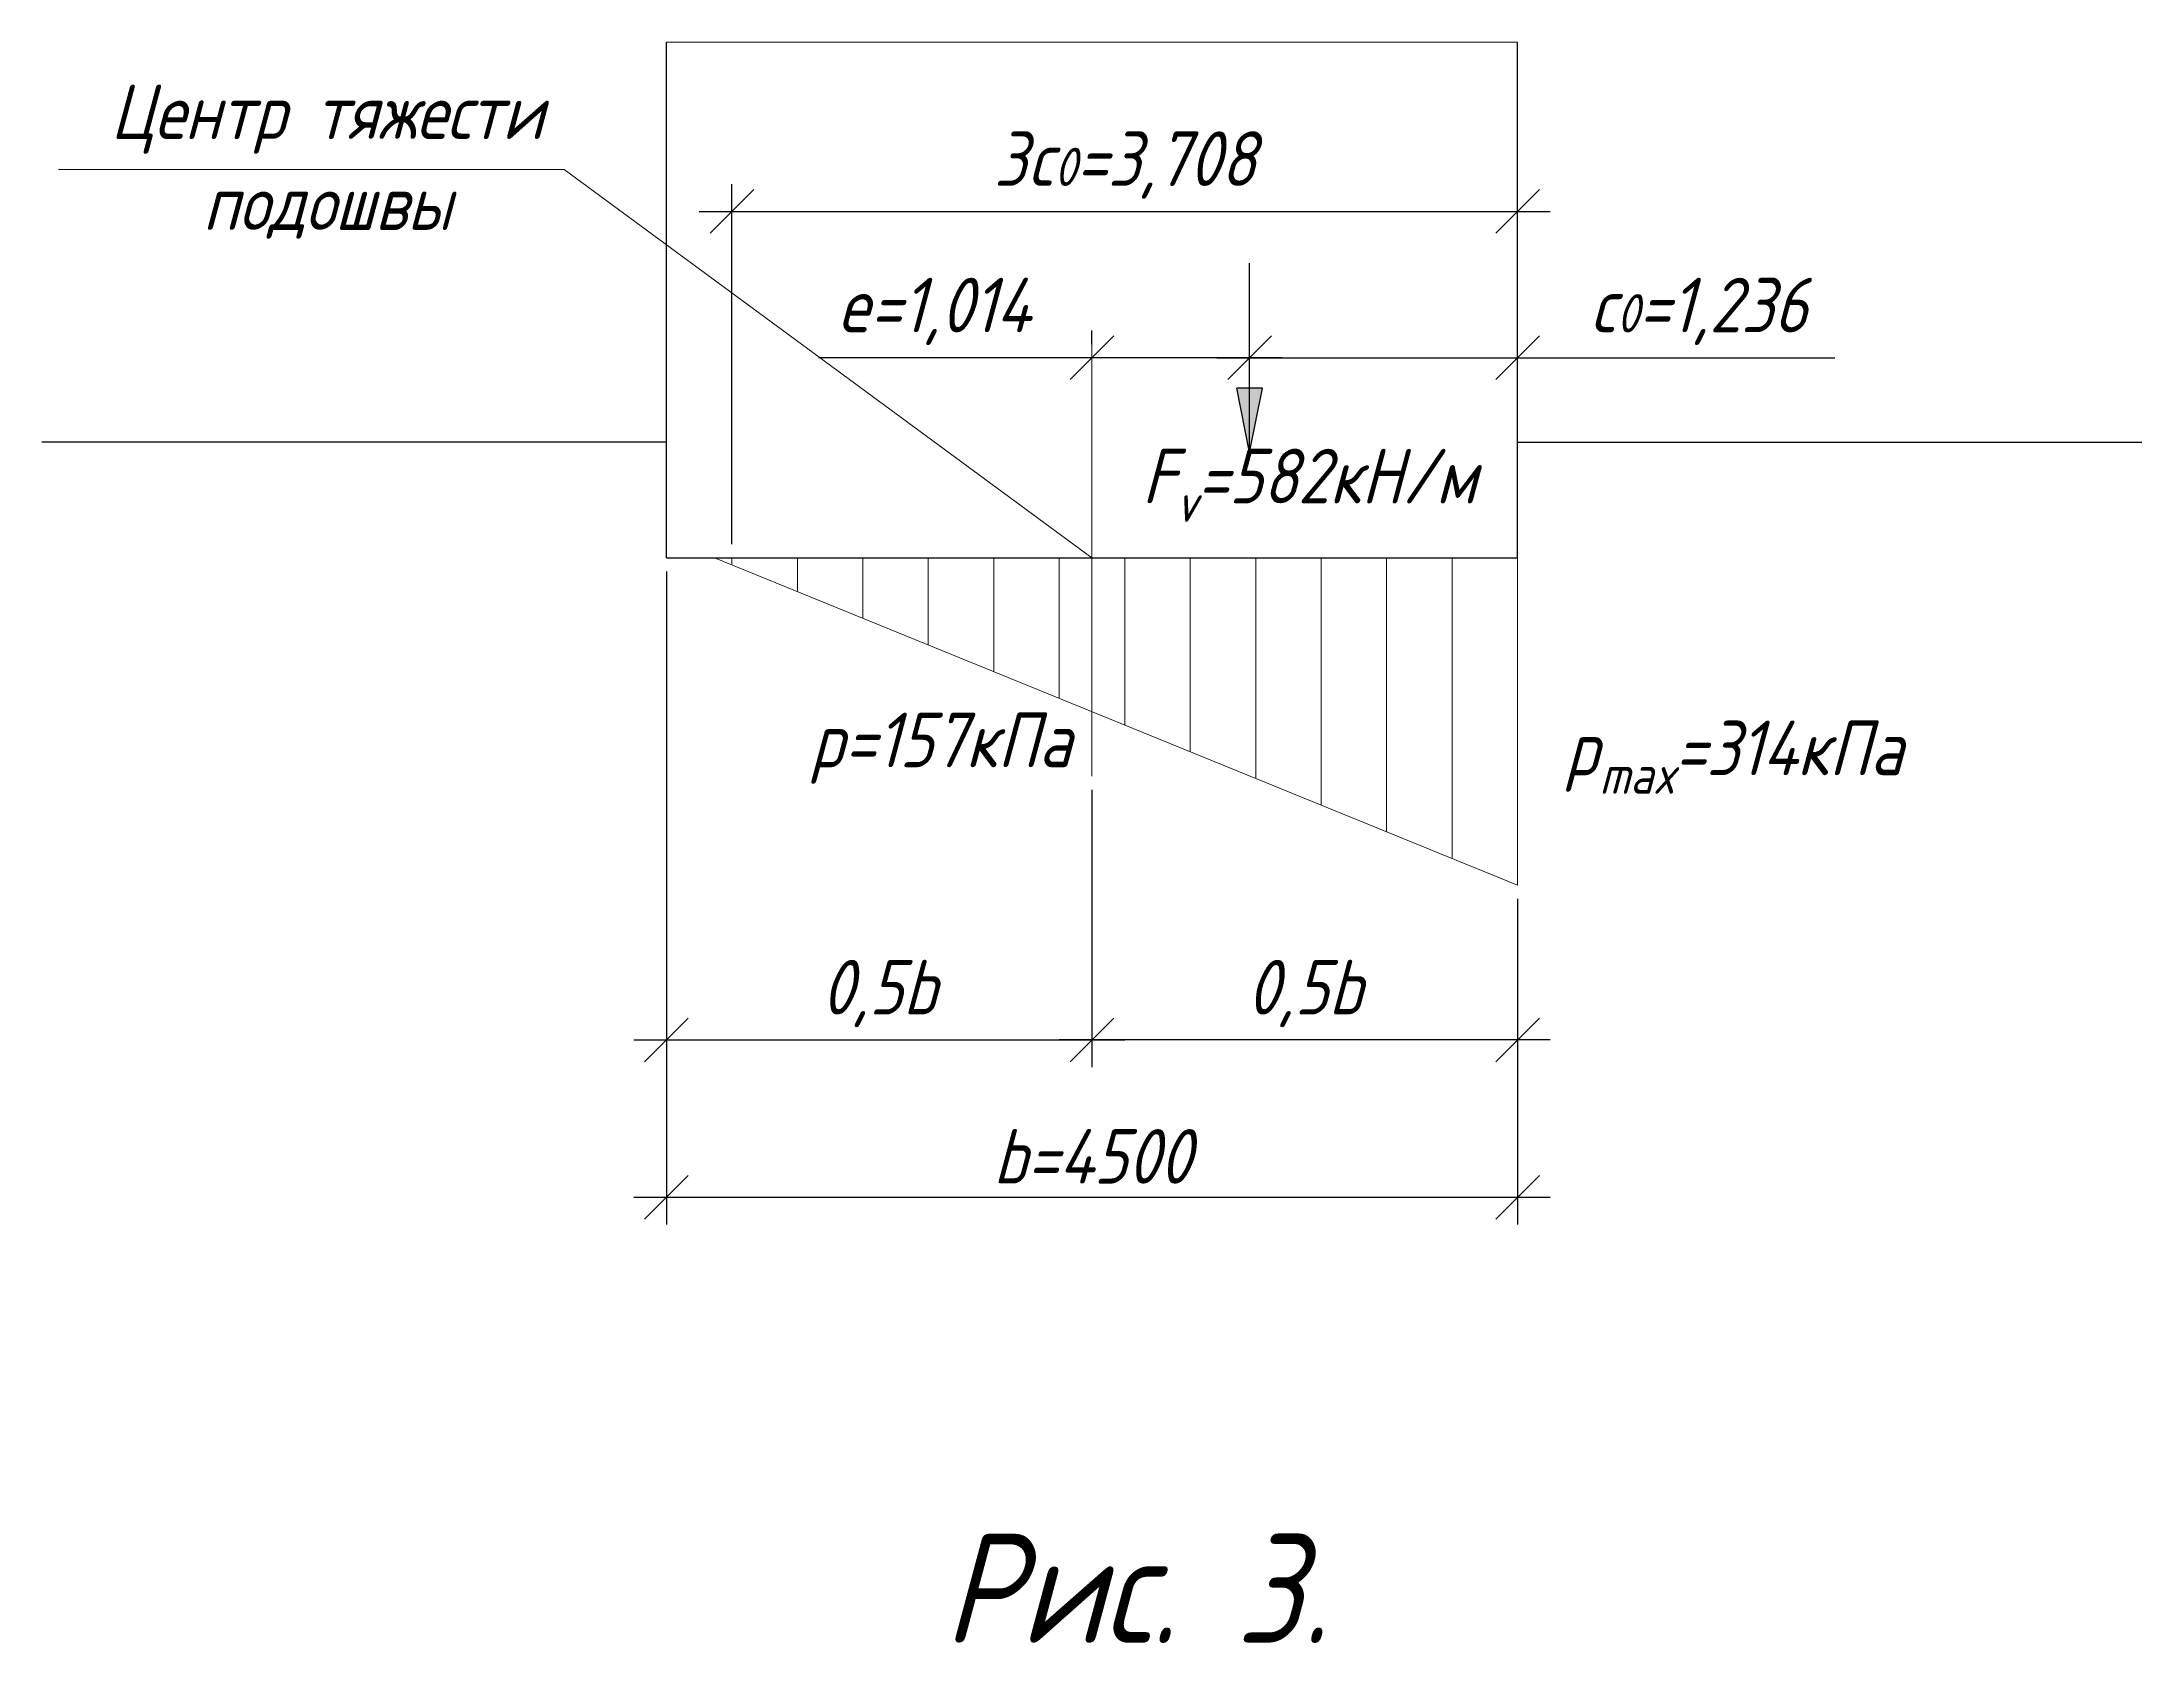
# Model space of a CAD drawing. Header units: millimetres. Extents: x -1004 to 900128, y -352756 to 107728.
# Drawn here: x 454447 to 464070, y -14806 to -7472 of the extents above; entities that cross this region are included whole.
import ezdxf

# ---------------------------------------------------------------- set-up
doc = ezdxf.new("R2010")
doc.units = ezdxf.units.MM
doc.linetypes.add('ACAD_ISO04W100', pattern=[30, 24, -3, 0, -3])
for name, color, linetype, lineweight in [('axles', 152, 'ACAD_ISO04W100', 20), ('basic', 95, 'Continuous', 30), ('size', 45, 'Continuous', 20), ('text', 13, 'Continuous', 20), ('thin', 153, 'Continuous', 18)]:
    doc.layers.add(name, color=color, linetype=linetype, lineweight=lineweight)
doc.styles.add('Structures', font='isocpeur.ttf', dxfattribs={"width": 0.85, "oblique": 15})
doc.styles.add('structures 5', font='isocpeur.ttf', dxfattribs={"width": 0.85, "oblique": 15, "height": 5})
doc.dimstyles.new('structures 3.5', dxfattribs={"dimtxt": 3.5, "dimasz": 2, "dimexe": 1.25, "dimexo": 0.625, "dimtad": 1, "dimtxsty": 'Structures', "dimblk": 'OBLIQUE', "dimcen": 2.5, "dimdle": 1.5, "dimadec": 0, "dimazin": 0, "dimtfac": 1, "dimtmove": 0, "dimatfit": 3, "dimfxl": 1, "dimarcsym": 0})

# ---------------------------------------------------------------- blocks, each defined once
blk = doc.blocks.new('_Oblique')
at = {"color": 0, "linetype": 'ByBlock', "lineweight": -2}
blk.add_line((-0.5, -0.5), (0.5, 0.5), dxfattribs=at)
blk = doc.blocks.new('*D590')
at = {"layer": 'Defpoints', "color": 0, "transparency": 16777216}
for p in [(457308.7, -9834.4), (459258.7, -10834.4), (459258.7, -12043.1)]:
    blk.add_point(p, dxfattribs=at)
at = {"layer": 'size', "color": 0, "lineweight": -2, "transparency": 16777216}
for p, q in [((457308.7, -9896.9), (457308.7, -12168.1)), ((459258.7, -10896.9), (459258.7, -12168.1)), ((457158.7, -12043.1), (459408.7, -12043.1))]:
    blk.add_line(p, q, dxfattribs=at)
at = {"layer": 'size', "color": 0, "lineweight": -2, "transparency": 16777216, "xscale": 200, "yscale": 200, "zscale": 200, "rotation": 180}
blk.add_blockref('_Oblique', (457308.7, -12043.1), dxfattribs=at)
at = {"layer": 'size', "color": 0, "lineweight": -2, "transparency": 16777216, "xscale": 200, "yscale": 200, "zscale": 200}
blk.add_blockref('_Oblique', (459258.7, -12043.1), dxfattribs=at)
at = {"layer": 'size', "color": 0, "transparency": 16777216, "insert": (458283.7, -11830.6), "char_height": 250, "attachment_point": 5, "style": 'Structures'}
blk.add_mtext('0,5b', dxfattribs=at)
blk = doc.blocks.new('*D591')
at = {"layer": 'Defpoints', "color": 0, "transparency": 16777216}
for p in [(459258.7, -10834.4), (461208.7, -11334.4), (459258.7, -12043.1)]:
    blk.add_point(p, dxfattribs=at)
at = {"layer": 'size', "color": 0, "lineweight": -2, "transparency": 16777216}
for p, q in [((459258.7, -10896.9), (459258.7, -12168.1)), ((461208.7, -11396.9), (461208.7, -12168.1)), ((461358.7, -12043.1), (459108.7, -12043.1))]:
    blk.add_line(p, q, dxfattribs=at)
at = {"layer": 'size', "color": 0, "lineweight": -2, "transparency": 16777216, "xscale": 200, "yscale": 200, "zscale": 200, "rotation": 180}
blk.add_blockref('_Oblique', (459258.7, -12043.1), dxfattribs=at)
at = {"layer": 'size', "color": 0, "lineweight": -2, "transparency": 16777216, "xscale": 200, "yscale": 200, "zscale": 200}
blk.add_blockref('_Oblique', (461208.7, -12043.1), dxfattribs=at)
at = {"layer": 'size', "color": 0, "transparency": 16777216, "insert": (460233.7, -11830.6), "char_height": 250, "attachment_point": 5, "style": 'Structures'}
blk.add_mtext('0,5b', dxfattribs=at)
blk = doc.blocks.new('*D592')
at = {"layer": 'Defpoints', "color": 0, "transparency": 16777216}
for p in [(457308.7, -9834.4), (461208.7, -11334.4), (461208.7, -12763.8)]:
    blk.add_point(p, dxfattribs=at)
at = {"layer": 'size', "color": 0, "lineweight": -2, "transparency": 16777216}
for p, q in [((457308.7, -9896.9), (457308.7, -12888.8)), ((461208.7, -11396.9), (461208.7, -12888.8)), ((457158.7, -12763.8), (461358.7, -12763.8))]:
    blk.add_line(p, q, dxfattribs=at)
at = {"layer": 'size', "color": 0, "lineweight": -2, "transparency": 16777216, "xscale": 200, "yscale": 200, "zscale": 200, "rotation": 180}
blk.add_blockref('_Oblique', (457308.7, -12763.8), dxfattribs=at)
at = {"layer": 'size', "color": 0, "lineweight": -2, "transparency": 16777216, "xscale": 200, "yscale": 200, "zscale": 200}
blk.add_blockref('_Oblique', (461208.7, -12763.8), dxfattribs=at)
at = {"layer": 'size', "color": 0, "transparency": 16777216, "insert": (459258.7, -12576.3), "char_height": 250, "attachment_point": 5, "style": 'Structures'}
blk.add_mtext('b=4500', dxfattribs=at)
blk = doc.blocks.new('*D593')
at = {"layer": 'Defpoints', "color": 0, "transparency": 16777216}
for p in [(459258.7, -8918.4), (459258.7, -8918.4), (459980.7, -8918.4)]:
    blk.add_point(p, dxfattribs=at)
at = {"layer": 'size', "color": 0, "lineweight": -2, "transparency": 16777216}
for p, q in [((459258.7, -8855.9), (459258.7, -8793.4)), ((459980.7, -8855.9), (459980.7, -8793.4)), ((459258.7, -8918.4), (458006.1, -8918.4)), ((460130.7, -8918.4), (459258.7, -8918.4))]:
    blk.add_line(p, q, dxfattribs=at)
at = {"layer": 'size', "color": 0, "lineweight": -2, "transparency": 16777216, "xscale": 200, "yscale": 200, "zscale": 200, "rotation": 180}
blk.add_blockref('_Oblique', (459258.7, -8918.4), dxfattribs=at)
at = {"layer": 'size', "color": 0, "lineweight": -2, "transparency": 16777216, "xscale": 200, "yscale": 200, "zscale": 200}
blk.add_blockref('_Oblique', (459980.7, -8918.4), dxfattribs=at)
at = {"layer": 'size', "color": 0, "transparency": 16777216, "insert": (458532.4, -8705.9), "char_height": 250, "attachment_point": 5, "style": 'Structures'}
blk.add_mtext('e=1,014', dxfattribs=at)
blk = doc.blocks.new('*D594')
at = {"layer": 'Defpoints', "color": 0, "transparency": 16777216}
for p in [(461208.7, -8918.4), (459980.7, -9038.2), (461208.7, -9304.9)]:
    blk.add_point(p, dxfattribs=at)
at = {"layer": 'size', "color": 0, "lineweight": -2, "transparency": 16777216}
for p, q in [((459980.7, -8975.7), (459980.7, -8793.4)), ((461208.7, -9242.4), (461208.7, -8793.4)), ((459830.7, -8918.4), (461208.7, -8918.4)), ((461208.7, -8918.4), (462663, -8918.4))]:
    blk.add_line(p, q, dxfattribs=at)
at = {"layer": 'size', "color": 0, "lineweight": -2, "transparency": 16777216, "xscale": 200, "yscale": 200, "zscale": 200, "rotation": 180}
blk.add_blockref('_Oblique', (459980.7, -8918.4), dxfattribs=at)
at = {"layer": 'size', "color": 0, "lineweight": -2, "transparency": 16777216, "xscale": 200, "yscale": 200, "zscale": 200}
blk.add_blockref('_Oblique', (461208.7, -8918.4), dxfattribs=at)
at = {"layer": 'size', "color": 0, "transparency": 16777216, "insert": (462035.9, -8705.9), "char_height": 350, "attachment_point": 5, "style": 'Structures'}
blk.add_mtext('{\\H0.71429x;c\\H0.7x;\\S^ 0;\\H1.42857x;=1,236}', dxfattribs=at)
blk = doc.blocks.new('*D595')
at = {"layer": 'Defpoints', "color": 0, "transparency": 16777216}
for p in [(461208.7, -8247.8), (461208.7, -8915.2), (457608.7, -9834.4)]:
    blk.add_point(p, dxfattribs=at)
at = {"layer": 'size', "color": 0, "lineweight": -2, "transparency": 16777216}
for p, q in [((457608.7, -9771.9), (457608.7, -8122.8)), ((461208.7, -8852.7), (461208.7, -8122.8)), ((457458.7, -8247.8), (461358.7, -8247.8))]:
    blk.add_line(p, q, dxfattribs=at)
at = {"layer": 'size', "color": 0, "lineweight": -2, "transparency": 16777216, "xscale": 200, "yscale": 200, "zscale": 200, "rotation": 180}
blk.add_blockref('_Oblique', (457608.7, -8247.8), dxfattribs=at)
at = {"layer": 'size', "color": 0, "lineweight": -2, "transparency": 16777216, "xscale": 200, "yscale": 200, "zscale": 200}
blk.add_blockref('_Oblique', (461208.7, -8247.8), dxfattribs=at)
at = {"layer": 'size', "color": 0, "transparency": 16777216, "insert": (459408.7, -8035.3), "char_height": 350, "attachment_point": 5, "style": 'Structures'}
blk.add_mtext('{\\H0.71429x;3c\\H0.7x;\\S^ 0;\\H1.42857x;=3,708}', dxfattribs=at)

msp = doc.modelspace()

# ---------------------------------------------------------------- hatches: boundary and pattern name
at = {"layer": 'basic'}
h = msp.add_hatch(color=256, dxfattribs=at)
h.dxf.hatch_style = 1
h.paths.add_polyline_path([(460039.435, -9056.97), (459980.703, -9056.97), (459980.703, -9351.627)])
h.paths.add_polyline_path([(459980.703, -9056.97), (459921.971, -9056.97), (459980.703, -9351.627)])

# ---------------------------------------------------------------- linework, layer by layer
at = {"layer": 'axles', "ltscale": 0.1}
msp.add_line((459258.703, -10834.391), (459258.703, -8806.274), dxfattribs=at)
at = {"layer": 'basic'}
for p, q in [((457308.703, -9834.391), (457308.703, -7471.813)), ((461208.703, -9834.391), (461208.703, -7471.813)), ((459980.703, -9351.627), (459980.703, -8485.093)), ((460039.435, -9056.97), (459921.971, -9056.97)), ((459980.703, -9351.627), (459921.971, -9056.97)), ((459980.703, -9351.627), (460039.435, -9056.97)), ((457308.703, -9304.942), (454447.42, -9304.942)), ((461208.703, -9304.942), (464069.986, -9304.942)), ((457308.703, -9834.391), (461208.703, -9834.391))]:
    msp.add_line(p, q, dxfattribs=at)
for points in [[(457308.703, -9304.942), (454447.42, -9304.942)], [(461208.703, -9304.942), (464069.986, -9304.942)]]:
    msp.add_lwpolyline(points, dxfattribs=at)
at = {"layer": 'thin'}
for p, q in [((454523.253, -8055.136), (456839.887, -8055.136)), ((456839.887, -8055.136), (459258.703, -9834.391)), ((461208.703, -11334.391), (457528.703, -9834.391)), ((457608.703, -9834.391), (457608.703, -9867)), ((457908.703, -9834.391), (457908.703, -9989.283)), ((458208.703, -9834.391), (458208.703, -10111.565)), ((458508.703, -9834.391), (458508.703, -10233.848)), ((458808.703, -9834.391), (458808.703, -10356.131)), ((459108.703, -9834.391), (459108.703, -10478.413)), ((459408.703, -9834.391), (459408.703, -10600.696)), ((459708.703, -9834.391), (459708.703, -10722.978)), ((460008.703, -9834.391), (460008.703, -10845.261)), ((460308.703, -9834.391), (460308.703, -10967.544)), ((460608.703, -9834.391), (460608.703, -11089.826)), ((460908.703, -9834.391), (460908.703, -11212.109)), ((461208.703, -9834.391), (461208.703, -11334.391))]:
    msp.add_line(p, q, dxfattribs=at)
msp.add_lwpolyline([(457308.703, -7471.813), (461208.703, -7471.813)], dxfattribs=at)

# ---------------------------------------------------------------- texts
at = {"layer": 'text', "attachment_point": 5, "style": 'structures 5'}
for s, insert, char_height, width in [('\\A1;Центр тяжести подошвы', (455754.041, -8019.456), 250, 2558.84936), ('\\A1;F{\\H0.7x;\\S^ v;}=582кН/м', (460254.38, -9502.641), 250, 1992.91099), ('\\A1;p=157кПа', (458565.326, -10706.66), 250, 1273.24932), ('\\A1;p{\\H0.7x;\\S^ max;}=314кПа', (462199.403, -10748.043), 250, 1724.15503), ('Рис. 3.', (459460.279, -14555.519), 500, 2515.89751)]:
    msp.add_mtext(s, dxfattribs=dict(at, insert=insert, char_height=char_height, width=width))

# ---------------------------------------------------------------- dimensions: what is measured, and where the dimension line sits
at = {"layer": 'size'}
for base, p1, p2, text, picture, middle in [((461208.703, -8247.842), (457608.703, -9834.391), (461208.703, -8915.169), '{\\H0.71429x;3c\\H0.7x;\\S^ 0;\\H1.42857x;=3,708}', '*D595', (459408.703, -8035.341)), ((461208.703, -8918.36), (459980.703, -9038.213), (461208.703, -9304.942), '{\\H0.71429x;c\\H0.7x;\\S^ 0;\\H1.42857x;=1,236}', '*D594', (462035.872, -8705.859))]:
    dim = msp.add_linear_dim(base=base, p1=p1, p2=p2, text=text, dimstyle='structures 3.5', dxfattribs=at)
    dim.commit()
    dim.dimension.update_dxf_attribs({"geometry": picture, "text_midpoint": middle})
for base, p1, p2, text, picture, middle in [((459258.703, -8918.36), (459980.703, -8918.36), (459258.703, -8918.36), 'e=1,014', '*D593', (458532.397, -8705.86)), ((459258.703, -12043.103), (457308.703, -9834.391), (459258.703, -10834.391), '0,5b', '*D590', (458283.703, -11830.603)), ((461208.703, -12763.771), (457308.703, -9834.391), (461208.703, -11334.391), 'b=4500', '*D592', (459258.703, -12576.271))]:
    dim = msp.add_linear_dim(base=base, p1=p1, p2=p2, text=text, dimstyle='structures 3.5', override={"dimtxt": 2.5}, dxfattribs=at)
    dim.commit()
    dim.dimension.update_dxf_attribs({"geometry": picture, "text_midpoint": middle})
dim = msp.add_linear_dim(base=(459258.703, -12043.103), p1=(461208.703, -11334.391), p2=(459258.703, -10834.391), angle=180, text='0,5b', dimstyle='structures 3.5', override={"dimtxt": 2.5}, dxfattribs=at)
dim.commit()
dim.dimension.update_dxf_attribs({"geometry": '*D591', "text_midpoint": (460233.703, -11830.603)})

doc.saveas('drawing.dxf')
